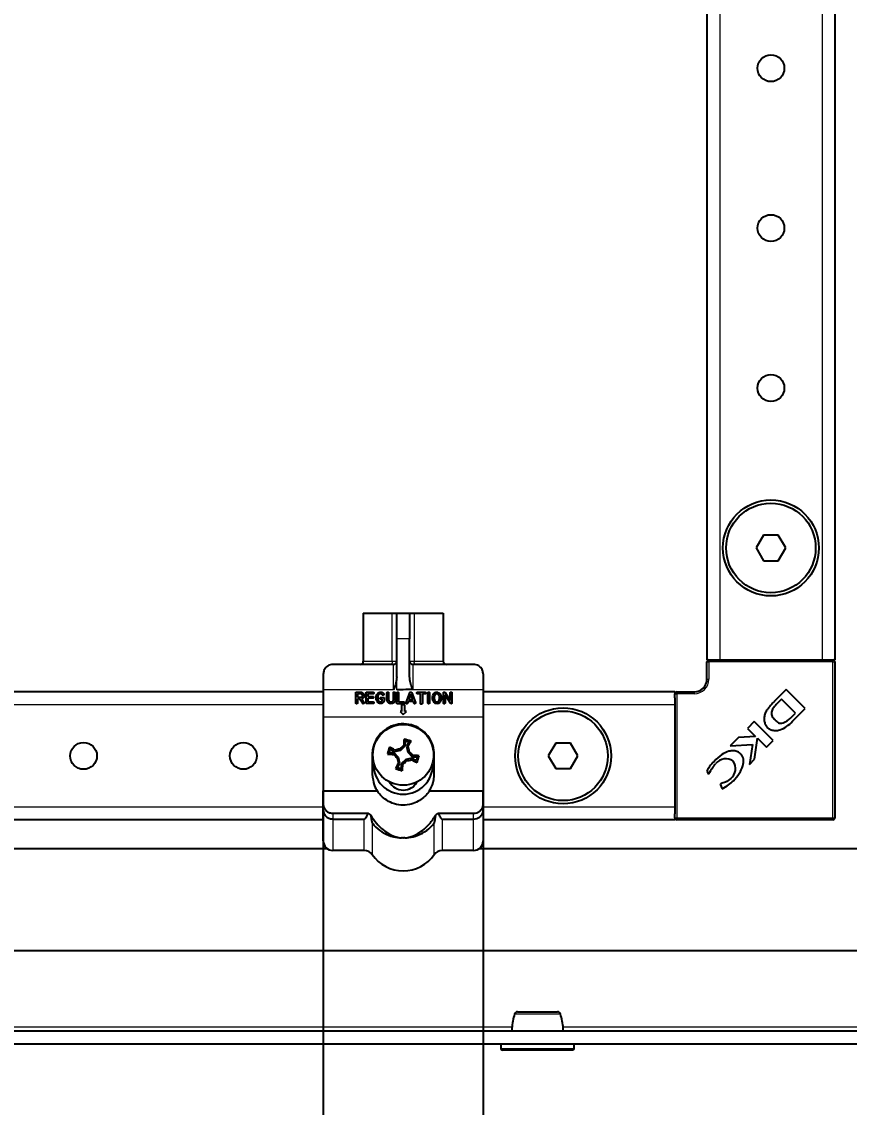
# Model space of a CAD drawing. Header units: millimetres. Extents: x -1564 to 3390, y -1920 to 1219.
# Drawn here: x -607.1 to -477.7, y -1108.7 to -939 of the extents above; entities that cross this region are included whole.
import ezdxf

# ---------------------------------------------------------------- set-up
doc = ezdxf.new("R2010")
doc.units = ezdxf.units.MM
doc.layers.add('FORMAT', color=7, linetype='Continuous')
doc.styles.add('SLDTEXTSTYLE0', font='TXT', dxfattribs={"width": 0.75})
doc.dimstyles.new('SLDDIMSTYLE0', dxfattribs={"dimtxt": 20, "dimasz": 10, "dimexe": 0, "dimexo": 0.0625, "dimgap": 5, "dimtad": 2, "dimdec": 1, "dimrnd": 1e-09, "dimzin": 12, "dimdsep": 46, "dimtxsty": 'SLDTEXTSTYLE0', "dimsah": 1, "dimcen": 0.09, "dimadec": 0, "dimazin": 3, "dimtfac": 1, "dimtofl": 0, "dimtmove": 0, "dimatfit": 3, "dimfxl": 0, "dimfrac": 2, "dimtolj": 1, "dimtzin": 12, "dimarcsym": 0})

# ---------------------------------------------------------------- blocks, each defined once
blk = doc.blocks.new('_D_6')
at = {"layer": 'FORMAT'}
for p, q in [((-534.94, -1059.18), (-534.94, -1429.21)), ((-424.44, -1098.73), (-424.44, -1429.21)), ((-424.44, -1428.21), (-534.94, -1428.21))]:
    blk.add_line(p, q, dxfattribs=at)
for points in [[(-534.94, -1428.21), (-524.94, -1429.75), (-524.94, -1426.67)], [(-424.44, -1428.21), (-434.44, -1426.67), (-434.44, -1429.75)]]:
    blk.add_solid(points, dxfattribs=at)
at = {"layer": 'FORMAT', "insert": (-512.94, -1402.43), "char_height": 20, "attachment_point": 1, "style": 'SLDTEXTSTYLE0'}
blk.add_mtext('110,5', dxfattribs=at)
blk = doc.blocks.new('_D_7')
at = {"layer": 'FORMAT'}
for p, q in [((-559.94, -1059.18), (-559.94, -1429.21)), ((-534.94, -1059.18), (-534.94, -1429.21)), ((-559.94, -1428.21), (-602.84, -1428.21)), ((-559.94, -1428.21), (-534.94, -1428.21))]:
    blk.add_line(p, q, dxfattribs=at)
for points in [[(-559.94, -1428.21), (-549.94, -1429.75), (-549.94, -1426.67)], [(-534.94, -1428.21), (-544.94, -1426.67), (-544.94, -1429.75)]]:
    blk.add_solid(points, dxfattribs=at)
at = {"layer": 'FORMAT', "insert": (-602.84, -1402.43), "char_height": 20, "attachment_point": 1, "style": 'SLDTEXTSTYLE0'}
blk.add_mtext('25', dxfattribs=at)

msp = doc.modelspace()

# ---------------------------------------------------------------- linework, layer by layer
at = {"color": 7, "linetype": 'Continuous', "lineweight": 25}
for p, q in [((-499.94, 596.28), (-499.94, -1038.72)), ((-479.94, 596.28), (-479.94, -1038.72)), ((-491.09, -1019.22), (-492.25, -1021.22)), ((-488.78, -1019.22), (-491.09, -1019.22)), ((-487.63, -1021.22), (-488.78, -1019.22)), ((-492.25, -1021.22), (-491.09, -1023.22)), ((-488.78, -1023.22), (-487.63, -1021.22)), ((-491.09, -1023.22), (-488.78, -1023.22)), ((-553.69, -1031.42), (-553.69, -1038.92)), ((-553.69, -1031.42), (-549.17, -1031.42)), ((-549.17, -1031.42), (-548.44, -1031.42)), ((-548.44, -1031.42), (-546.44, -1031.42)), ((-548.44, -1035.42), (-548.44, -1031.42)), ((-546.44, -1031.42), (-546.44, -1035.42)), ((-546.44, -1031.42), (-545.72, -1031.42)), ((-545.72, -1031.42), (-541.19, -1031.42)), ((-541.19, -1031.42), (-541.19, -1038.92)), ((-548.44, -1041.36), (-548.44, -1035.42)), ((-546.44, -1041.35), (-546.44, -1035.42)), ((-548.94, -1039.42), (-558.44, -1039.42)), ((-536.44, -1039.42), (-545.94, -1039.42)), ((-499.94, -1038.72), (-499.64, -1038.72)), ((-499.94, -1041.72), (-499.94, -1039.02)), ((-499.64, -1038.72), (-498.99, -1038.72)), ((-498.99, -1038.72), (-497.94, -1038.72)), ((-497.94, -1038.72), (-481.94, -1038.72)), ((-481.94, -1038.72), (-480.89, -1038.72)), ((-480.89, -1038.72), (-480.24, -1038.72)), ((-480.24, -1038.72), (-479.94, -1038.72)), ((-479.94, -1039.02), (-479.94, -1063.42)), ((-559.94, -1040.92), (-559.94, -1043.42)), ((-534.94, -1040.92), (-534.94, -1043.42)), ((-559.94, -1043.42), (-559.94, -1047.67)), ((-534.94, -1043.42), (-534.94, -1047.67)), ((-487.55, -1043.36), (-489.44, -1045.25)), ((-484.59, -1046.32), (-487.55, -1043.36)), ((-559.94, -1043.72), (-1139.94, -1043.72)), ((-554.85, -1045.43), (-554.85, -1043.77)), ((-554.85, -1043.77), (-554.09, -1043.77)), ((-554.09, -1044.03), (-554.59, -1044.03)), ((-554.59, -1044.03), (-554.59, -1044.54)), ((-554.59, -1044.54), (-554, -1044.54)), ((-554.3, -1044.8), (-554.59, -1044.8)), ((-554.59, -1044.8), (-554.59, -1045.43)), ((-553.8, -1045.51), (-554.3, -1044.8)), ((-553.99, -1044.8), (-553.59, -1045.37)), ((-553.24, -1045.54), (-553.24, -1043.77)), ((-553.24, -1043.77), (-552.18, -1043.77)), ((-552.18, -1044.03), (-552.98, -1044.03)), ((-552.98, -1044.03), (-552.98, -1044.44)), ((-552.98, -1044.44), (-552.23, -1044.44)), ((-552.23, -1044.7), (-552.98, -1044.7)), ((-552.98, -1044.7), (-552.98, -1045.28)), ((-552.98, -1045.28), (-552.18, -1045.28)), ((-550.91, -1044.61), (-550.41, -1044.61)), ((-550.71, -1044.87), (-550.91, -1044.87)), ((-550.41, -1044.61), (-550.41, -1044.91)), ((-549.98, -1044.96), (-549.98, -1043.88)), ((-549.72, -1043.88), (-549.72, -1044.96)), ((-548.98, -1044.94), (-548.98, -1043.88)), ((-548.71, -1043.88), (-548.71, -1044.94)), ((-548.42, -1045.57), (-548.42, -1043.9)), ((-548.16, -1043.9), (-548.16, -1045.3)), ((-548.16, -1045.3), (-547.36, -1045.3)), ((-547, -1045.39), (-546.43, -1043.86)), ((-546.66, -1045.23), (-546.76, -1045.48)), ((-545.85, -1045.23), (-546.66, -1045.23)), ((-546.27, -1044.1), (-546.57, -1044.97)), ((-546.57, -1044.97), (-545.94, -1044.97)), ((-545.94, -1044.97), (-546.27, -1044.1)), ((-546.11, -1043.88), (-545.51, -1045.39)), ((-545.76, -1045.47), (-545.85, -1045.23)), ((-545.17, -1043.77), (-544.05, -1043.77)), ((-544.76, -1044.03), (-545.17, -1044.03)), ((-544.76, -1045.5), (-544.76, -1044.03)), ((-544.05, -1044.03), (-544.45, -1044.03)), ((-544.45, -1044.03), (-544.45, -1045.5)), ((-543.58, -1045.43), (-543.58, -1043.9)), ((-543.32, -1043.9), (-543.32, -1045.43)), ((-541.16, -1045.43), (-541.16, -1043.87)), ((-540.06, -1045.46), (-540.9, -1044.19)), ((-540.9, -1044.19), (-540.9, -1045.43)), ((-540.89, -1043.83), (-540.08, -1045.06)), ((-540.08, -1045.06), (-540.08, -1043.88)), ((-539.82, -1043.88), (-539.82, -1045.43)), ((-504.94, -1043.72), (-534.94, -1043.72)), ((-504.94, -1043.72), (-504.94, -1044.02)), ((-504.94, -1044.66), (-504.94, -1044.02)), ((-504.94, -1044.66), (-504.94, -1045.72)), ((-504.64, -1043.72), (-501.94, -1043.72)), ((-489.44, -1045.25), (-489.45, -1045.27)), ((-488.29, -1044.84), (-488.95, -1045.52)), ((-486.11, -1047.03), (-488.29, -1044.84)), ((-552.18, -1045.54), (-553.24, -1045.54)), ((-547.36, -1045.57), (-548.42, -1045.57)), ((-547.94, -1046.77), (-547.44, -1047.27)), ((-547.69, -1046.77), (-547.94, -1046.77)), ((-547.19, -1045.77), (-547.69, -1045.77)), ((-547.69, -1045.77), (-547.69, -1046.77)), ((-547.44, -1047.27), (-546.94, -1046.77)), ((-547.19, -1046.77), (-547.19, -1045.77)), ((-546.94, -1046.77), (-547.19, -1046.77)), ((-504.94, -1045.72), (-504.94, -1061.72)), ((-486.83, -1047.77), (-486.11, -1047.03)), ((-486.58, -1048.31), (-484.59, -1046.32)), ((-559.94, -1047.67), (-559.94, -1059.17)), ((-534.94, -1047.67), (-534.94, -1059.17)), ((-492.55, -1048.37), (-493.61, -1049.43)), ((-489.59, -1051.33), (-492.55, -1048.37)), ((-493.61, -1049.43), (-492.36, -1050.67)), ((-547.84, -1052.83), (-547.14, -1052.16)), ((-547.14, -1052.16), (-547.37, -1052.06)), ((-547.11, -1051.36), (-547.3, -1051.1)), ((-547.14, -1052.16), (-547.11, -1051.36)), ((-547.11, -1051.36), (-546.53, -1051.53)), ((-546.53, -1051.53), (-546.93, -1052.22)), ((-546.53, -1051.53), (-546.23, -1051.41)), ((-523.59, -1051.72), (-524.75, -1053.72)), ((-521.28, -1051.72), (-523.59, -1051.72)), ((-520.13, -1053.72), (-521.28, -1051.72)), ((-495.02, -1050.84), (-496.31, -1052.13)), ((-496.31, -1052.13), (-492.84, -1051.95)), ((-492.36, -1050.67), (-495.02, -1050.84)), ((-492.84, -1051.95), (-493.31, -1055.05)), ((-492.51, -1054.25), (-492.03, -1050.98)), ((-492.03, -1050.98), (-490.64, -1052.37)), ((-490.64, -1052.37), (-489.59, -1051.33)), ((-552.29, -1053.57), (-552.29, -1056.57)), ((-549.64, -1053.24), (-549.91, -1053.43)), ((-549.64, -1053.24), (-549.47, -1052.66)), ((-548.85, -1053.27), (-549.64, -1053.24)), ((-549.47, -1052.66), (-549.59, -1052.36)), ((-549.47, -1052.66), (-548.79, -1053.06)), ((-548.85, -1053.27), (-548.95, -1053.49)), ((-548.18, -1053.97), (-548.85, -1053.27)), ((-548.79, -1053.06), (-548.75, -1052.82)), ((-548.79, -1053.06), (-547.84, -1052.83)), ((-547.84, -1052.83), (-547.96, -1052.62)), ((-546.93, -1052.22), (-546.7, -1053.16)), ((-546.93, -1052.22), (-546.69, -1052.26)), ((-546.7, -1053.16), (-546.49, -1053.05)), ((-546.7, -1053.16), (-546.03, -1053.86)), ((-546.03, -1053.86), (-545.93, -1053.64)), ((-546.03, -1053.86), (-545.23, -1053.9)), ((-545.23, -1053.9), (-544.97, -1053.7)), ((-542.59, -1056.57), (-542.59, -1053.57)), ((-524.75, -1053.72), (-523.59, -1055.72)), ((-521.28, -1055.72), (-520.13, -1053.72)), ((-552.09, -1055.07), (-552.29, -1055.07)), ((-548.18, -1053.97), (-548.39, -1054.09)), ((-548.35, -1055.6), (-547.95, -1054.91)), ((-547.95, -1054.91), (-548.19, -1054.88)), ((-547.95, -1054.91), (-548.18, -1053.97)), ((-547.74, -1054.97), (-547.77, -1055.77)), ((-547.04, -1054.3), (-547.74, -1054.97)), ((-547.74, -1054.97), (-547.51, -1055.07)), ((-546.09, -1054.07), (-547.04, -1054.3)), ((-547.04, -1054.3), (-546.92, -1054.52)), ((-546.09, -1054.07), (-546.13, -1054.32)), ((-545.4, -1054.48), (-546.09, -1054.07)), ((-545.23, -1053.9), (-545.4, -1054.48)), ((-545.4, -1054.48), (-545.28, -1054.78)), ((-542.59, -1055.07), (-542.79, -1055.07)), ((-493.31, -1055.05), (-492.51, -1054.25)), ((-548.35, -1055.6), (-548.65, -1055.72)), ((-547.77, -1055.77), (-548.35, -1055.6)), ((-547.77, -1055.77), (-547.58, -1056.04)), ((-523.59, -1055.72), (-521.28, -1055.72)), ((-499.94, -1056.09), (-499.69, -1056.6)), ((-499.69, -1056.6), (-499.58, -1056.49)), ((-497.74, -1058.04), (-497.88, -1058.17)), ((-497.88, -1058.17), (-497.54, -1058.86)), ((-559.94, -1061.31), (-559.94, -1059.17)), ((-559.94, -1059.17), (-551.53, -1059.17)), ((-543.35, -1059.17), (-534.94, -1059.17)), ((-534.94, -1061.31), (-534.94, -1059.17)), ((-559.94, -1062.22), (-559.94, -1061.31)), ((-559.94, -1067.02), (-559.94, -1062.22)), ((-534.94, -1061.31), (-534.94, -1062.22)), ((-534.94, -1062.22), (-534.94, -1067.02)), ((-504.94, -1061.72), (-504.94, -1062.77)), ((-559.94, -1063.72), (-1139.94, -1063.72)), ((-558.44, -1062.7), (-552.92, -1062.7)), ((-558.44, -1063.6), (-553.53, -1063.6)), ((-541.96, -1062.7), (-536.44, -1062.7)), ((-541.35, -1063.6), (-536.44, -1063.6)), ((-504.94, -1063.72), (-534.94, -1063.72)), ((-504.94, -1063.42), (-504.94, -1062.77)), ((-504.94, -1063.42), (-504.94, -1063.72)), ((-480.24, -1063.72), (-504.64, -1063.72)), ((-1165.44, -1068.22), (-559.34, -1068.22)), ((-553.53, -1068.52), (-558.44, -1068.52)), ((-536.44, -1068.52), (-541.35, -1068.52)), ((-535.54, -1068.22), (-440.56, -1068.22)), ((-432.44, -1084.22), (-1165.44, -1084.22)), ((-1217.14, -1096.72), (-426.74, -1096.72)), ((-1217.14, -1098.72), (-426.74, -1098.72)), ((-532.19, -1098.72), (-532.19, -1099.47)), ((-520.69, -1099.47), (-520.69, -1098.72)), ((-520.94, -1099.72), (-531.94, -1099.72))]:
    msp.add_line(p, q, dxfattribs=at)
at = {"color": 8, "linetype": 'Continuous', "lineweight": 18}
for p, q in [((-497.94, 596.28), (-497.94, -1038.72)), ((-481.94, 596.28), (-481.94, -1038.72)), ((-549.17, -1038.92), (-549.17, -1031.42)), ((-545.72, -1031.42), (-545.72, -1038.92)), ((-546.44, -1035.42), (-548.44, -1035.42)), ((-553.69, -1038.92), (-549.17, -1038.92)), ((-549.17, -1038.92), (-548.44, -1038.92)), ((-548.94, -1043.42), (-548.94, -1039.42)), ((-546.44, -1038.92), (-545.72, -1038.92)), ((-545.94, -1039.42), (-545.94, -1043.35)), ((-545.72, -1038.92), (-541.19, -1038.92)), ((-499.94, -1039.02), (-499.64, -1039.02)), ((-499.64, -1039.02), (-499.64, -1038.72)), ((-499.64, -1039.02), (-499.64, -1041.72)), ((-480.24, -1039.02), (-499.64, -1039.02)), ((-480.24, -1039.02), (-480.24, -1038.72)), ((-480.24, -1063.42), (-480.24, -1039.02)), ((-480.24, -1039.02), (-479.94, -1039.02)), ((-548.44, -1043.42), (-548.44, -1041.36)), ((-499.94, -1041.72), (-499.64, -1041.72)), ((-548.94, -1043.42), (-559.94, -1043.42)), ((-534.94, -1043.42), (-548.44, -1043.42)), ((-504.94, -1044.02), (-504.64, -1044.02)), ((-504.64, -1044.02), (-504.64, -1043.72)), ((-501.94, -1044.02), (-504.64, -1044.02)), ((-504.64, -1044.02), (-504.64, -1063.42)), ((-501.94, -1043.72), (-501.94, -1044.02)), ((-559.94, -1045.72), (-1139.94, -1045.72)), ((-504.94, -1045.72), (-534.94, -1045.72)), ((-534.94, -1047.67), (-559.94, -1047.67)), ((-559.94, -1061.72), (-1139.94, -1061.72)), ((-504.94, -1061.72), (-534.94, -1061.72)), ((-558.44, -1062.7), (-558.44, -1063.6)), ((-558.44, -1063.6), (-558.44, -1068.52)), ((-553.53, -1068.52), (-553.53, -1063.6)), ((-541.35, -1063.6), (-541.35, -1068.52)), ((-536.44, -1063.6), (-536.44, -1062.7)), ((-536.44, -1068.52), (-536.44, -1063.6)), ((-504.94, -1063.42), (-504.64, -1063.42)), ((-504.64, -1063.42), (-480.24, -1063.42)), ((-504.64, -1063.72), (-504.64, -1063.42)), ((-480.24, -1063.42), (-480.24, -1063.72)), ((-480.24, -1063.42), (-479.94, -1063.42)), ((-552.3, -1064.2), (-552.3, -1069.17)), ((-542.59, -1069.17), (-542.59, -1064.2)), ((-530.41, -1096.12), (-1113.47, -1096.12)), ((-427.04, -1096.12), (-522.47, -1096.12)), ((-532.19, -1099.47), (-520.69, -1099.47))]:
    msp.add_line(p, q, dxfattribs=at)
at = {"color": 8, "linetype": 'Continuous', "lineweight": 18, "flags": 128}
for points in [[(-549.17, -1038.92), (-549.17, -1039.01), (-549.18, -1039.11), (-549.19, -1039.2), (-549.21, -1039.27), (-549.23, -1039.33), (-549.25, -1039.38), (-549.28, -1039.41), (-549.3, -1039.42)], [(-545.58, -1039.42), (-545.61, -1039.41), (-545.63, -1039.38), (-545.66, -1039.33), (-545.68, -1039.27), (-545.69, -1039.2), (-545.71, -1039.11), (-545.71, -1039.01), (-545.72, -1038.92)]]:
    msp.add_lwpolyline(points, dxfattribs=at)
at = {"color": 7, "linetype": 'Continuous', "lineweight": 25}
for centre, radius in [((-489.94, -946.22), 2.1), ((-489.94, -971.22), 2.1), ((-489.94, -996.22), 2.1), ((-489.94, -1021.22), 7.5), ((-489.94, -1021.22), 7), ((-522.44, -1053.72), 7.5), ((-522.44, -1053.72), 7), ((-547.44, -1053.57), 4.75), ((-597.44, -1053.72), 2.1), ((-572.44, -1053.72), 2.1)]:
    msp.add_circle(centre, radius, dxfattribs=at)
for centre, radius, start, end in [((-554.19, -1038.92), 0.5, 270, 0), ((-548.94, -1038.92), 0.5, 270, 0), ((-545.94, -1038.92), 0.5, 180, 270), ((-540.69, -1038.92), 0.5, 180, 270), ((-499.64, -1039.02), 0.3, 90, 180), ((-480.24, -1039.02), 0.3, 0, 90), ((-501.94, -1041.72), 2, 270, 0), ((-504.64, -1044.02), 0.3, 90, 180), ((-490.24, -1045.11), 4.87, 290.3445, 318.7777), ((-491.01, -1043.3), 6.12, 306.9888, 313.0744), ((-495.89, -1107.44), 75.61, 132.9111, 133.5289), ((-478.44, -1056.13), 69.05, 175.8232, 176.6231), ((-567.73, -1123.13), 74.88, 73.3093, 74.166), ((-606.99, -1018.63), 69.05, 330.8523, 331.6521), ((-477.87, -1073.86), 74.88, 163.3093, 164.166), ((-544.88, -984.57), 69.05, 265.8232, 266.6231), ((-582.38, -1113.12), 69.05, 60.8523, 61.6521), ((-493.57, -1002.01), 75.61, 222.9111, 223.5289), ((-529.74, -1126), 75.61, 103.9464, 104.5642), ((-619.87, -1071.27), 75.61, 13.9464, 14.5642), ((-601.31, -1105.12), 75.61, 42.9111, 43.5289), ((-550, -1122.57), 69.05, 85.8232, 86.6231), ((-617.01, -1033.27), 74.88, 343.3093, 344.166), ((-547.44, -1055.07), 4.65, 180, 0), ((-487.89, -1088.51), 69.05, 150.8523, 151.6521), ((-475.01, -1035.86), 75.61, 193.9464, 194.5642), ((-616.44, -1051.01), 69.05, 355.8232, 356.6231), ((-598.99, -999.7), 75.61, 312.9111, 313.5289), ((-565.14, -981.14), 75.61, 283.9464, 284.5642), ((-512.5, -994.01), 69.05, 240.8523, 241.6521), ((-497.01, -1056.12), 1.94, 53.3097, 142.3464), ((-497.45, -1055.72), 1.97, 308.454, 35.887), ((-527.15, -984), 74.88, 253.3093, 254.166), ((-547.44, -1056.57), 2.5, 209.1291, 330.7764), ((-504.64, -1063.42), 0.3, 180, 270), ((-480.24, -1063.42), 0.3, 270, 0), ((-558.44, -1067.02), 1.5, 180, 270), ((-536.44, -1067.02), 1.5, 270, 0), ((-553.53, -1070.02), 1.5, 34.5604, 90), ((-541.35, -1070.02), 1.5, 90, 145.4396), ((-547.44, -1065.82), 5.89, 214.5604, 325.4396), ((-529.55, -1094.22), 0.5, 89.9982, 165.4001), ((-523.33, -1094.22), 0.5, 15.316, 90.0228), ((-531.94, -1099.47), 0.25, 180, 270), ((-520.94, -1099.47), 0.25, 270, 0)]:
    msp.add_arc(centre, radius, start, end, dxfattribs=at)
at = {"color": 8, "linetype": 'Continuous', "lineweight": 18}
msp.add_arc((-501.94, -1041.72), 2.3, 270, 0, dxfattribs=at)
at = {"color": 7, "linetype": 'Continuous', "lineweight": 25}
msp.add_ellipse((14880.74, -1043.42), major_axis=(15429.18, 0), ratio=0.000259, start_param=3.123591, end_param=3.141593, dxfattribs=at)
for points, knots in [([(-558.44, -1039.42), (-558.44, -1039.42), (-558.51, -1039.42), (-558.86, -1039.44), (-559.39, -1039.68), (-559.86, -1040.26), (-559.92, -1040.73), (-559.94, -1040.92)], [0, 0, 0, 0, 0.003231, 0.101221, 0.514725, 0.80586, 1, 1, 1, 1]), ([(-534.94, -1040.92), (-534.97, -1040.73), (-535.02, -1040.26), (-535.49, -1039.68), (-536.02, -1039.44), (-536.37, -1039.42), (-536.44, -1039.42), (-536.44, -1039.42)], [0, 0, 0, 0, 0.19414, 0.485275, 0.898779, 0.996769, 1, 1, 1, 1]), ([(-548.44, -1041.36), (-548.48, -1041.69), (-548.56, -1042.4), (-548.82, -1043.06), (-548.94, -1043.41), (-548.94, -1043.42)], [0, 0, 0, 0, 0.475461, 0.994056, 1, 1, 1, 1]), ([(-545.94, -1043.35), (-545.94, -1043.35), (-545.95, -1043.34), (-545.95, -1043.34), (-545.97, -1043.32), (-546, -1043.24), (-546.12, -1042.91), (-546.34, -1042.28), (-546.41, -1041.68), (-546.44, -1041.35)], [0, 0, 0, 0, 0.00167, 0.003889, 0.009531, 0.034361, 0.132751, 0.526214, 1, 1, 1, 1]), ([(-554.09, -1043.77), (-554.02, -1043.78), (-553.88, -1043.79), (-553.77, -1043.87), (-553.72, -1043.91)], [0, 0, 0, 0, 0.559747, 1, 1, 1, 1]), ([(-553.9, -1044.1), (-553.93, -1044.08), (-553.99, -1044.04), (-554.06, -1044.03), (-554.09, -1044.03)], [0, 0, 0, 0, 0.559136, 1, 1, 1, 1]), ([(-554, -1044.54), (-553.97, -1044.53), (-553.94, -1044.53), (-553.91, -1044.5), (-553.89, -1044.49)], [0, 0, 0, 0, 0.558174, 1, 1, 1, 1]), ([(-553.75, -1044.71), (-553.79, -1044.74), (-553.87, -1044.78), (-553.95, -1044.8), (-553.99, -1044.8)], [0, 0, 0, 0, 0.56031, 1, 1, 1, 1]), ([(-553.82, -1044.29), (-553.82, -1044.25), (-553.83, -1044.18), (-553.88, -1044.12), (-553.9, -1044.1)], [0, 0, 0, 0, 0.559692, 1, 1, 1, 1]), ([(-553.89, -1044.49), (-553.88, -1044.48), (-553.85, -1044.45), (-553.82, -1044.38), (-553.82, -1044.33), (-553.82, -1044.29)], [0, 0, 0, 0, 0.279917, 0.56006, 1, 1, 1, 1]), ([(-553.55, -1044.29), (-553.56, -1044.39), (-553.58, -1044.55), (-553.7, -1044.66), (-553.75, -1044.71)], [0, 0, 0, 0, 0.559457, 1, 1, 1, 1]), ([(-553.72, -1043.91), (-553.67, -1043.97), (-553.57, -1044.08), (-553.56, -1044.23), (-553.55, -1044.29)], [0, 0, 0, 0, 0.558947, 1, 1, 1, 1]), ([(-553.59, -1045.37), (-553.58, -1045.38), (-553.56, -1045.4), (-553.56, -1045.43), (-553.55, -1045.44)], [0, 0, 0, 0, 0.561079, 1, 1, 1, 1]), ([(-552.23, -1044.44), (-552.21, -1044.44), (-552.17, -1044.44), (-552.11, -1044.47), (-552.08, -1044.52), (-552.08, -1044.56), (-552.08, -1044.57)], [0, 0, 0, 0, 0.280945, 0.559897, 0.779525, 1, 1, 1, 1]), ([(-552.08, -1044.57), (-552.08, -1044.59), (-552.08, -1044.64), (-552.14, -1044.7), (-552.2, -1044.7), (-552.23, -1044.7)], [0, 0, 0, 0, 0.281099, 0.559768, 1, 1, 1, 1]), ([(-552.18, -1043.77), (-552.16, -1043.77), (-552.12, -1043.77), (-552.06, -1043.8), (-552.03, -1043.85), (-552.03, -1043.88), (-552.03, -1043.9)], [0, 0, 0, 0, 0.280872, 0.559701, 0.779382, 1, 1, 1, 1]), ([(-552.03, -1043.9), (-552.03, -1043.92), (-552.03, -1043.97), (-552.09, -1044.03), (-552.15, -1044.03), (-552.18, -1044.03)], [0, 0, 0, 0, 0.281053, 0.559663, 1, 1, 1, 1]), ([(-552.18, -1045.28), (-552.16, -1045.28), (-552.12, -1045.28), (-552.06, -1045.31), (-552.03, -1045.36), (-552.03, -1045.39), (-552.03, -1045.41)], [0, 0, 0, 0, 0.280912, 0.559714, 0.779499, 1, 1, 1, 1]), ([(-551.68, -1044.67), (-551.68, -1044.53), (-551.67, -1044.29), (-551.54, -1044.09), (-551.49, -1044)], [0, 0, 0, 0, 0.56034, 1, 1, 1, 1]), ([(-551.49, -1045.28), (-551.56, -1045.17), (-551.67, -1044.98), (-551.68, -1044.77), (-551.68, -1044.67)], [0, 0, 0, 0, 0.559347, 1, 1, 1, 1]), ([(-551.49, -1044), (-551.41, -1043.92), (-551.28, -1043.77), (-551.08, -1043.75), (-551, -1043.75)], [0, 0, 0, 0, 0.5592171, 1, 1, 1, 1]), ([(-550.97, -1045.57), (-551.03, -1045.56), (-551.14, -1045.55), (-551.34, -1045.46), (-551.43, -1045.35), (-551.49, -1045.28)], [0, 0, 0, 0, 0.280314, 0.560507, 1, 1, 1, 1]), ([(-551.01, -1044.01), (-551.04, -1044.01), (-551.11, -1044.02), (-551.24, -1044.09), (-551.4, -1044.3), (-551.41, -1044.52), (-551.42, -1044.67)], [0, 0, 0, 0, 0.1253317, 0.2506948, 0.5007376, 1, 1, 1, 1]), ([(-551.42, -1044.67), (-551.42, -1044.76), (-551.41, -1044.91), (-551.33, -1045.04), (-551.3, -1045.1)], [0, 0, 0, 0, 0.55998, 1, 1, 1, 1]), ([(-551.3, -1045.1), (-551.25, -1045.16), (-551.17, -1045.27), (-551.04, -1045.29), (-550.98, -1045.3)], [0, 0, 0, 0, 0.5608576, 1, 1, 1, 1]), ([(-551.04, -1044.74), (-551.04, -1044.72), (-551.03, -1044.68), (-551, -1044.63), (-550.95, -1044.61), (-550.92, -1044.61), (-550.91, -1044.61)], [0, 0, 0, 0, 0.2806366, 0.5588901, 0.7791438, 1, 1, 1, 1]), ([(-550.91, -1044.87), (-550.93, -1044.87), (-550.97, -1044.87), (-551.02, -1044.83), (-551.04, -1044.79), (-551.04, -1044.76), (-551.04, -1044.74)], [0, 0, 0, 0, 0.280664, 0.558735, 0.779002, 1, 1, 1, 1]), ([(-550.82, -1044.06), (-550.85, -1044.04), (-550.91, -1044.01), (-550.98, -1044.01), (-551.01, -1044.01)], [0, 0, 0, 0, 0.558634, 1, 1, 1, 1]), ([(-551, -1043.75), (-550.93, -1043.75), (-550.8, -1043.75), (-550.7, -1043.81), (-550.65, -1043.84)], [0, 0, 0, 0, 0.5605138, 1, 1, 1, 1]), ([(-550.98, -1045.3), (-550.95, -1045.3), (-550.89, -1045.3), (-550.79, -1045.25), (-550.76, -1045.18), (-550.74, -1045.14)], [0, 0, 0, 0, 0.281265, 0.561609, 1, 1, 1, 1]), ([(-550.71, -1044.17), (-550.73, -1044.15), (-550.76, -1044.1), (-550.8, -1044.07), (-550.82, -1044.06)], [0, 0, 0, 0, 0.560467, 1, 1, 1, 1]), ([(-550.74, -1045.14), (-550.73, -1045.09), (-550.71, -1045), (-550.71, -1044.91), (-550.71, -1044.87)], [0, 0, 0, 0, 0.559597, 1, 1, 1, 1]), ([(-550.6, -1044.23), (-550.63, -1044.23), (-550.67, -1044.22), (-550.7, -1044.19), (-550.71, -1044.17)], [0, 0, 0, 0, 0.558039, 1, 1, 1, 1]), ([(-550.65, -1043.84), (-550.61, -1043.87), (-550.55, -1043.92), (-550.5, -1043.99), (-550.48, -1044.02)], [0, 0, 0, 0, 0.559542, 1, 1, 1, 1]), ([(-550.41, -1044.91), (-550.42, -1045.02), (-550.43, -1045.22), (-550.56, -1045.37), (-550.62, -1045.44)], [0, 0, 0, 0, 0.560493, 1, 1, 1, 1]), ([(-550.45, -1044.11), (-550.45, -1044.13), (-550.46, -1044.17), (-550.51, -1044.21), (-550.55, -1044.23), (-550.59, -1044.23), (-550.6, -1044.23)], [0, 0, 0, 0, 0.277709, 0.558209, 0.77892, 1, 1, 1, 1]), ([(-550.48, -1044.02), (-550.47, -1044.04), (-550.45, -1044.06), (-550.45, -1044.09), (-550.45, -1044.11)], [0, 0, 0, 0, 0.560691, 1, 1, 1, 1]), ([(-549.98, -1043.88), (-549.98, -1043.86), (-549.98, -1043.82), (-549.95, -1043.77), (-549.91, -1043.75), (-549.88, -1043.75), (-549.86, -1043.75)], [0, 0, 0, 0, 0.280849, 0.55949, 0.779158, 1, 1, 1, 1]), ([(-549.77, -1045.43), (-549.84, -1045.36), (-549.96, -1045.22), (-549.98, -1045.04), (-549.98, -1044.96)], [0, 0, 0, 0, 0.558332, 1, 1, 1, 1]), ([(-549.86, -1043.75), (-549.84, -1043.75), (-549.8, -1043.75), (-549.75, -1043.78), (-549.72, -1043.83), (-549.72, -1043.86), (-549.72, -1043.88)], [0, 0, 0, 0, 0.28091, 0.559174, 0.779166, 1, 1, 1, 1]), ([(-549.72, -1044.96), (-549.71, -1045.02), (-549.71, -1045.12), (-549.63, -1045.19), (-549.6, -1045.23)], [0, 0, 0, 0, 0.560313, 1, 1, 1, 1]), ([(-549.6, -1045.23), (-549.56, -1045.25), (-549.48, -1045.3), (-549.39, -1045.3), (-549.35, -1045.3)], [0, 0, 0, 0, 0.559441, 1, 1, 1, 1]), ([(-549.35, -1045.3), (-549.29, -1045.3), (-549.18, -1045.29), (-549.05, -1045.2), (-548.98, -1045.07), (-548.98, -1044.98), (-548.98, -1044.94)], [0, 0, 0, 0, 0.280935, 0.559487, 0.779245, 1, 1, 1, 1]), ([(-548.71, -1044.94), (-548.72, -1045.04), (-548.73, -1045.22), (-548.89, -1045.44), (-549.11, -1045.54), (-549.25, -1045.56), (-549.32, -1045.57)], [0, 0, 0, 0, 0.280416, 0.558636, 0.778958, 1, 1, 1, 1]), ([(-548.98, -1043.88), (-548.98, -1043.86), (-548.97, -1043.82), (-548.95, -1043.77), (-548.9, -1043.75), (-548.87, -1043.75), (-548.85, -1043.75)], [0, 0, 0, 0, 0.2809, 0.559498, 0.779148, 1, 1, 1, 1]), ([(-548.85, -1043.75), (-548.83, -1043.75), (-548.79, -1043.75), (-548.74, -1043.78), (-548.71, -1043.83), (-548.71, -1043.86), (-548.71, -1043.88)], [0, 0, 0, 0, 0.2808885, 0.5590229, 0.7791551, 1, 1, 1, 1]), ([(-548.42, -1043.9), (-548.42, -1043.88), (-548.42, -1043.85), (-548.39, -1043.8), (-548.35, -1043.77), (-548.32, -1043.77), (-548.3, -1043.77)], [0, 0, 0, 0, 0.280912, 0.559405, 0.779108, 1, 1, 1, 1]), ([(-548.3, -1043.77), (-548.28, -1043.77), (-548.24, -1043.77), (-548.19, -1043.8), (-548.16, -1043.85), (-548.16, -1043.89), (-548.16, -1043.9)], [0, 0, 0, 0, 0.280813, 0.559099, 0.77917, 1, 1, 1, 1]), ([(-547.36, -1045.3), (-547.34, -1045.3), (-547.3, -1045.31), (-547.24, -1045.33), (-547.21, -1045.38), (-547.21, -1045.42), (-547.21, -1045.43)], [0, 0, 0, 0, 0.280855, 0.559718, 0.779518, 1, 1, 1, 1]), ([(-547.01, -1045.44), (-547.01, -1045.43), (-547.01, -1045.42), (-547, -1045.4), (-547, -1045.39)], [0, 0, 0, 0, 0.5595043, 1, 1, 1, 1]), ([(-546.43, -1043.86), (-546.42, -1043.84), (-546.41, -1043.8), (-546.36, -1043.75), (-546.31, -1043.75), (-546.28, -1043.75)], [0, 0, 0, 0, 0.281465, 0.561772, 1, 1, 1, 1]), ([(-546.28, -1043.75), (-546.26, -1043.75), (-546.21, -1043.75), (-546.14, -1043.79), (-546.12, -1043.84), (-546.11, -1043.88)], [0, 0, 0, 0, 0.281226, 0.561522, 1, 1, 1, 1]), ([(-545.51, -1045.39), (-545.51, -1045.4), (-545.5, -1045.42), (-545.5, -1045.44), (-545.5, -1045.44)], [0, 0, 0, 0, 0.560081, 1, 1, 1, 1]), ([(-545.31, -1043.9), (-545.31, -1043.88), (-545.3, -1043.84), (-545.27, -1043.79), (-545.22, -1043.77), (-545.19, -1043.77), (-545.17, -1043.77)], [0, 0, 0, 0, 0.280713, 0.558701, 0.779045, 1, 1, 1, 1]), ([(-545.17, -1044.03), (-545.19, -1044.03), (-545.24, -1044.03), (-545.28, -1044), (-545.31, -1043.95), (-545.31, -1043.92), (-545.31, -1043.9)], [0, 0, 0, 0, 0.28076, 0.558821, 0.778915, 1, 1, 1, 1]), ([(-544.05, -1043.77), (-544.03, -1043.77), (-543.99, -1043.77), (-543.93, -1043.8), (-543.9, -1043.85), (-543.9, -1043.88), (-543.89, -1043.9)], [0, 0, 0, 0, 0.280951, 0.559967, 0.779431, 1, 1, 1, 1]), ([(-543.89, -1043.9), (-543.9, -1043.92), (-543.9, -1043.97), (-543.96, -1044.03), (-544.02, -1044.03), (-544.05, -1044.03)], [0, 0, 0, 0, 0.281019, 0.559679, 1, 1, 1, 1]), ([(-543.58, -1043.9), (-543.58, -1043.88), (-543.58, -1043.84), (-543.55, -1043.79), (-543.51, -1043.77), (-543.48, -1043.77), (-543.46, -1043.77)], [0, 0, 0, 0, 0.280828, 0.559417, 0.779393, 1, 1, 1, 1]), ([(-543.46, -1043.77), (-543.44, -1043.77), (-543.4, -1043.77), (-543.35, -1043.8), (-543.32, -1043.85), (-543.32, -1043.88), (-543.32, -1043.9)], [0, 0, 0, 0, 0.2807653, 0.5591779, 0.7791749, 1, 1, 1, 1]), ([(-542.86, -1044.67), (-542.86, -1044.54), (-542.84, -1044.32), (-542.74, -1044.12), (-542.69, -1044.04)], [0, 0, 0, 0, 0.5599138, 1, 1, 1, 1]), ([(-542.68, -1045.28), (-542.74, -1045.18), (-542.85, -1044.98), (-542.86, -1044.76), (-542.86, -1044.67)], [0, 0, 0, 0, 0.559149, 1, 1, 1, 1]), ([(-542.69, -1044.04), (-542.62, -1043.95), (-542.5, -1043.79), (-542.3, -1043.76), (-542.21, -1043.75)], [0, 0, 0, 0, 0.560137, 1, 1, 1, 1]), ([(-542.19, -1045.57), (-542.24, -1045.56), (-542.35, -1045.55), (-542.54, -1045.47), (-542.63, -1045.35), (-542.68, -1045.28)], [0, 0, 0, 0, 0.280367, 0.560574, 1, 1, 1, 1]), ([(-542.5, -1044.21), (-542.54, -1044.29), (-542.59, -1044.44), (-542.6, -1044.6), (-542.6, -1044.67)], [0, 0, 0, 0, 0.559075, 1, 1, 1, 1]), ([(-542.6, -1044.67), (-542.6, -1044.75), (-542.59, -1044.91), (-542.52, -1045.05), (-542.49, -1045.11)], [0, 0, 0, 0, 0.560273, 1, 1, 1, 1]), ([(-542.22, -1044.01), (-542.25, -1044.01), (-542.32, -1044.02), (-542.43, -1044.09), (-542.47, -1044.17), (-542.5, -1044.21)], [0, 0, 0, 0, 0.279832, 0.559843, 1, 1, 1, 1]), ([(-542.49, -1045.11), (-542.45, -1045.17), (-542.37, -1045.27), (-542.24, -1045.29), (-542.19, -1045.3)], [0, 0, 0, 0, 0.560567, 1, 1, 1, 1]), ([(-541.87, -1044.21), (-541.92, -1044.15), (-542.01, -1044.04), (-542.15, -1044.02), (-542.22, -1044.01)], [0, 0, 0, 0, 0.559596, 1, 1, 1, 1]), ([(-542.21, -1043.75), (-542.16, -1043.75), (-542.04, -1043.76), (-541.84, -1043.85), (-541.74, -1043.97), (-541.68, -1044.04)], [0, 0, 0, 0, 0.280496, 0.560765, 1, 1, 1, 1]), ([(-542.19, -1045.3), (-542.15, -1045.3), (-542.08, -1045.29), (-541.95, -1045.23), (-541.9, -1045.15), (-541.86, -1045.11)], [0, 0, 0, 0, 0.280435, 0.560605, 1, 1, 1, 1]), ([(-541.67, -1045.28), (-541.75, -1045.37), (-541.89, -1045.54), (-542.1, -1045.56), (-542.19, -1045.57)], [0, 0, 0, 0, 0.559137, 1, 1, 1, 1]), ([(-541.76, -1044.67), (-541.76, -1044.58), (-541.77, -1044.42), (-541.84, -1044.28), (-541.87, -1044.21)], [0, 0, 0, 0, 0.560046, 1, 1, 1, 1]), ([(-541.86, -1045.11), (-541.83, -1045.03), (-541.77, -1044.89), (-541.76, -1044.73), (-541.76, -1044.67)], [0, 0, 0, 0, 0.559133, 1, 1, 1, 1]), ([(-541.68, -1044.04), (-541.62, -1044.15), (-541.51, -1044.34), (-541.5, -1044.57), (-541.5, -1044.67)], [0, 0, 0, 0, 0.559312, 1, 1, 1, 1]), ([(-541.5, -1044.67), (-541.5, -1044.79), (-541.52, -1045.01), (-541.63, -1045.2), (-541.67, -1045.28)], [0, 0, 0, 0, 0.559865, 1, 1, 1, 1]), ([(-541.16, -1043.87), (-541.16, -1043.85), (-541.16, -1043.82), (-541.13, -1043.77), (-541.09, -1043.75), (-541.06, -1043.75), (-541.04, -1043.75)], [0, 0, 0, 0, 0.280941, 0.559114, 0.779089, 1, 1, 1, 1]), ([(-541.04, -1043.75), (-541.03, -1043.75), (-540.99, -1043.75), (-540.94, -1043.77), (-540.91, -1043.81), (-540.89, -1043.83)], [0, 0, 0, 0, 0.2806376, 0.5608768, 1, 1, 1, 1]), ([(-540.08, -1043.88), (-540.08, -1043.86), (-540.08, -1043.82), (-540.05, -1043.77), (-540.01, -1043.75), (-539.98, -1043.75), (-539.96, -1043.75)], [0, 0, 0, 0, 0.280888, 0.559482, 0.77927, 1, 1, 1, 1]), ([(-539.96, -1043.75), (-539.94, -1043.75), (-539.9, -1043.75), (-539.85, -1043.78), (-539.82, -1043.83), (-539.82, -1043.86), (-539.82, -1043.88)], [0, 0, 0, 0, 0.280836, 0.55925, 0.779182, 1, 1, 1, 1]), ([(-489.45, -1045.27), (-489.53, -1045.35), (-489.68, -1045.51), (-489.83, -1045.67), (-489.91, -1045.76)], [0, 0, 0, 0, 0.486421, 1, 1, 1, 1]), ([(-554.73, -1045.57), (-554.75, -1045.57), (-554.79, -1045.56), (-554.83, -1045.53), (-554.85, -1045.48), (-554.85, -1045.45), (-554.85, -1045.43)], [0, 0, 0, 0, 0.280437, 0.558281, 0.778899, 1, 1, 1, 1]), ([(-554.59, -1045.43), (-554.59, -1045.45), (-554.59, -1045.5), (-554.63, -1045.55), (-554.68, -1045.56), (-554.71, -1045.57), (-554.73, -1045.57)], [0, 0, 0, 0, 0.280498, 0.558325, 0.778868, 1, 1, 1, 1]), ([(-553.71, -1045.57), (-553.72, -1045.57), (-553.74, -1045.57), (-553.77, -1045.55), (-553.79, -1045.52), (-553.8, -1045.51)], [0, 0, 0, 0, 0.28022, 0.561305, 1, 1, 1, 1]), ([(-553.55, -1045.44), (-553.56, -1045.46), (-553.57, -1045.5), (-553.61, -1045.54), (-553.66, -1045.56), (-553.69, -1045.57), (-553.71, -1045.57)], [0, 0, 0, 0, 0.278138, 0.5585442, 0.7791606, 1, 1, 1, 1]), ([(-552.03, -1045.41), (-552.03, -1045.43), (-552.03, -1045.48), (-552.09, -1045.54), (-552.14, -1045.54), (-552.18, -1045.54)], [0, 0, 0, 0, 0.281214, 0.559901, 1, 1, 1, 1]), ([(-550.62, -1045.44), (-550.68, -1045.48), (-550.78, -1045.56), (-550.91, -1045.56), (-550.97, -1045.57)], [0, 0, 0, 0, 0.5589984, 1, 1, 1, 1]), ([(-549.32, -1045.57), (-549.42, -1045.56), (-549.58, -1045.56), (-549.71, -1045.47), (-549.77, -1045.43)], [0, 0, 0, 0, 0.55925, 1, 1, 1, 1]), ([(-547.21, -1045.43), (-547.21, -1045.46), (-547.21, -1045.5), (-547.27, -1045.56), (-547.33, -1045.57), (-547.36, -1045.57)], [0, 0, 0, 0, 0.281266, 0.560078, 1, 1, 1, 1]), ([(-546.89, -1045.57), (-546.9, -1045.57), (-546.94, -1045.56), (-546.98, -1045.53), (-547.01, -1045.49), (-547.01, -1045.46), (-547.01, -1045.44)], [0, 0, 0, 0, 0.279579, 0.559194, 0.779582, 1, 1, 1, 1]), ([(-546.76, -1045.48), (-546.76, -1045.49), (-546.77, -1045.52), (-546.82, -1045.56), (-546.86, -1045.57), (-546.89, -1045.57)], [0, 0, 0, 0, 0.28077, 0.560807, 1, 1, 1, 1]), ([(-545.65, -1045.57), (-545.66, -1045.57), (-545.69, -1045.56), (-545.74, -1045.53), (-545.75, -1045.5), (-545.76, -1045.47)], [0, 0, 0, 0, 0.280695, 0.560335, 1, 1, 1, 1]), ([(-545.5, -1045.44), (-545.5, -1045.46), (-545.51, -1045.5), (-545.55, -1045.54), (-545.6, -1045.56), (-545.63, -1045.57), (-545.65, -1045.57)], [0, 0, 0, 0, 0.278517, 0.558613, 0.779333, 1, 1, 1, 1]), ([(-544.61, -1045.64), (-544.63, -1045.64), (-544.68, -1045.64), (-544.73, -1045.6), (-544.75, -1045.55), (-544.76, -1045.52), (-544.76, -1045.5)], [0, 0, 0, 0, 0.2808221, 0.5590594, 0.7790938, 1, 1, 1, 1]), ([(-544.45, -1045.5), (-544.45, -1045.52), (-544.45, -1045.57), (-544.52, -1045.63), (-544.58, -1045.64), (-544.61, -1045.64)], [0, 0, 0, 0, 0.280801, 0.559621, 1, 1, 1, 1]), ([(-543.46, -1045.57), (-543.48, -1045.57), (-543.52, -1045.56), (-543.56, -1045.53), (-543.58, -1045.48), (-543.58, -1045.45), (-543.58, -1045.43)], [0, 0, 0, 0, 0.280437, 0.558281, 0.778899, 1, 1, 1, 1]), ([(-543.32, -1045.43), (-543.32, -1045.45), (-543.32, -1045.5), (-543.36, -1045.55), (-543.41, -1045.57), (-543.45, -1045.57), (-543.46, -1045.57)], [0, 0, 0, 0, 0.280518, 0.5583, 0.778735, 1, 1, 1, 1]), ([(-541.04, -1045.57), (-541.06, -1045.57), (-541.1, -1045.56), (-541.16, -1045.51), (-541.16, -1045.46), (-541.16, -1045.43)], [0, 0, 0, 0, 0.281503, 0.560294, 1, 1, 1, 1]), ([(-540.9, -1045.43), (-540.9, -1045.45), (-540.9, -1045.49), (-540.94, -1045.54), (-540.99, -1045.57), (-541.02, -1045.57), (-541.04, -1045.57)], [0, 0, 0, 0, 0.280569, 0.558477, 0.77887, 1, 1, 1, 1]), ([(-539.94, -1045.57), (-539.96, -1045.56), (-539.99, -1045.56), (-540.03, -1045.52), (-540.05, -1045.48), (-540.06, -1045.46)], [0, 0, 0, 0, 0.278585, 0.558866, 1, 1, 1, 1]), ([(-539.82, -1045.43), (-539.82, -1045.45), (-539.82, -1045.49), (-539.85, -1045.54), (-539.89, -1045.56), (-539.92, -1045.57), (-539.94, -1045.57)], [0, 0, 0, 0, 0.280953, 0.559391, 0.779073, 1, 1, 1, 1]), ([(-490.59, -1046.6), (-490.7, -1046.8), (-490.9, -1047.19), (-491.02, -1047.83), (-490.98, -1048.42), (-490.78, -1048.96), (-490.42, -1049.39), (-489.91, -1049.68), (-489.25, -1049.8), (-488.79, -1049.72), (-488.55, -1049.67)], [0, 0, 0, 0, 0.138091, 0.265455, 0.384013, 0.496103, 0.605759, 0.71979, 0.847662, 1, 1, 1, 1]), ([(-489.91, -1045.76), (-490.05, -1045.91), (-490.29, -1046.17), (-490.5, -1046.47), (-490.59, -1046.6)], [0, 0, 0, 0, 0.55183, 1, 1, 1, 1]), ([(-488.95, -1045.52), (-489.14, -1045.72), (-489.49, -1046.09), (-489.81, -1046.63), (-489.88, -1047.08), (-489.81, -1047.42), (-489.62, -1047.77), (-489.42, -1047.98), (-489.32, -1048.1)], [0, 0, 0, 0, 0.274676, 0.503042, 0.607381, 0.716579, 0.843412, 1, 1, 1, 1]), ([(-542.59, -1053.57), (-542.63, -1053.06), (-542.72, -1052.05), (-543.5, -1050.59), (-544.69, -1049.47), (-546.15, -1048.8), (-547.77, -1048.64), (-549.37, -1049.02), (-550.75, -1049.9), (-551.73, -1051.14), (-552.22, -1052.44), (-552.27, -1053.23), (-552.29, -1053.57)], [0, 0, 0, 0, 0.108524, 0.217459, 0.318088, 0.417791, 0.519828, 0.622975, 0.725929, 0.827131, 0.926323, 1, 1, 1, 1]), ([(-489.32, -1048.1), (-489.22, -1048.19), (-489.05, -1048.36), (-488.77, -1048.54), (-488.5, -1048.63), (-488.17, -1048.63), (-487.77, -1048.48), (-487.49, -1048.29), (-487.33, -1048.19)], [0, 0, 0, 0, 0.1768081, 0.3192306, 0.4393795, 0.5523951, 0.7492045, 1, 1, 1, 1]), ([(-494.6, -1053.46), (-494.77, -1053.32), (-495.1, -1053.04), (-495.8, -1052.87), (-496.67, -1053), (-497.75, -1053.57), (-498.44, -1054.21), (-498.83, -1054.58)], [0, 0, 0, 0, 0.130532, 0.266031, 0.423997, 0.666819, 1, 1, 1, 1]), ([(-495.81, -1057.62), (-495.48, -1057.25), (-494.86, -1056.56), (-494.31, -1055.39), (-494.17, -1054.44), (-494.33, -1053.8), (-494.51, -1053.57), (-494.6, -1053.46)], [0, 0, 0, 0, 0.315674, 0.58952, 0.813199, 0.909026, 1, 1, 1, 1]), ([(-498.83, -1054.58), (-499.08, -1054.84), (-499.51, -1055.31), (-499.81, -1055.86), (-499.94, -1056.09)], [0, 0, 0, 0, 0.577653, 1, 1, 1, 1]), ([(-499.58, -1056.49), (-499.44, -1056.18), (-499.17, -1055.61), (-498.74, -1055.15), (-498.55, -1054.94)], [0, 0, 0, 0, 0.547643, 1, 1, 1, 1]), ([(-552.29, -1056.57), (-552.21, -1057.19), (-552.04, -1058.47), (-551.57, -1059.11), (-551.54, -1059.16), (-551.53, -1059.17)], [0, 0, 0, 0, 0.417668, 0.852903, 1, 1, 1, 1]), ([(-543.35, -1059.17), (-543.3, -1059.09), (-543.19, -1058.92), (-542.67, -1057.85), (-542.61, -1056.86), (-542.59, -1056.57)], [0, 0, 0, 0, 0.378823, 0.812228, 1, 1, 1, 1]), ([(-496.22, -1057.26), (-496.48, -1057.48), (-496.93, -1057.86), (-497.5, -1057.98), (-497.74, -1058.04)], [0, 0, 0, 0, 0.5796082, 1, 1, 1, 1]), ([(-497.54, -1058.86), (-497.2, -1058.68), (-496.57, -1058.34), (-496.05, -1057.85), (-495.81, -1057.62)], [0, 0, 0, 0, 0.5368, 1, 1, 1, 1]), ([(-543.35, -1059.17), (-543.37, -1059.2), (-543.41, -1059.27), (-543.77, -1059.77), (-544.42, -1060.41), (-545.35, -1060.99), (-546.5, -1061.38), (-547.83, -1061.47), (-549.17, -1061.17), (-550.3, -1060.54), (-551.03, -1059.86), (-551.41, -1059.36), (-551.53, -1059.18), (-551.53, -1059.17), (-551.53, -1059.17)], [0, 0, 0, 0, 0.088505, 0.177138, 0.262858, 0.344694, 0.430485, 0.525193, 0.625645, 0.723911, 0.812494, 0.894483, 0.978997, 1, 1, 1, 1]), ([(-559.94, -1061.31), (-559.93, -1061.45), (-559.9, -1061.74), (-559.66, -1062.14), (-559.3, -1062.47), (-558.87, -1062.67), (-558.57, -1062.69), (-558.44, -1062.7)], [0, 0, 0, 0, 0.205683, 0.411346, 0.618649, 0.832339, 1, 1, 1, 1]), ([(-559.94, -1062.22), (-559.94, -1062.24), (-559.94, -1062.34), (-559.91, -1062.59), (-559.74, -1062.97), (-559.4, -1063.32), (-558.95, -1063.55), (-558.61, -1063.58), (-558.44, -1063.6)], [0, 0, 0, 0, 0.017854, 0.141405, 0.356083, 0.570731, 0.785365, 1, 1, 1, 1]), ([(-536.44, -1062.7), (-536.27, -1062.69), (-535.94, -1062.66), (-535.49, -1062.41), (-535.15, -1062.05), (-534.97, -1061.66), (-534.95, -1061.41), (-534.94, -1061.31)], [0, 0, 0, 0, 0.2129, 0.425707, 0.640613, 0.853382, 1, 1, 1, 1]), ([(-536.44, -1063.6), (-536.27, -1063.58), (-535.94, -1063.55), (-535.49, -1063.32), (-535.15, -1062.97), (-534.98, -1062.59), (-534.94, -1062.34), (-534.94, -1062.24), (-534.94, -1062.22)], [0, 0, 0, 0, 0.2146349, 0.4292693, 0.6439174, 0.8585946, 0.982146, 1, 1, 1, 1]), ([(-553.53, -1063.6), (-553.52, -1063.6), (-553.51, -1063.6), (-553.48, -1063.59), (-553.41, -1063.56), (-553.28, -1063.41), (-553.12, -1063.12), (-552.99, -1062.85), (-552.92, -1062.7)], [0, 0, 0, 0, 0.008383, 0.019125, 0.04457, 0.140638, 0.521171, 1, 1, 1, 1]), ([(-552.56, -1062.94), (-552.57, -1062.93), (-552.69, -1062.83), (-552.82, -1062.76), (-552.92, -1062.7)], [0, 0, 0, 0, 0.161974, 1, 1, 1, 1]), ([(-552.56, -1062.94), (-552.53, -1063.09), (-552.49, -1063.37), (-552.42, -1063.71), (-552.38, -1063.95), (-552.33, -1064.12), (-552.3, -1064.2)], [0, 0, 0, 0, 0.383006, 0.690448, 0.847653, 1, 1, 1, 1]), ([(-552.56, -1062.94), (-552.26, -1063.4), (-551.54, -1064.5), (-550.15, -1065.67), (-548.8, -1066.39), (-547.99, -1066.51), (-547.7, -1066.55)], [0, 0, 0, 0, 0.2553511, 0.6155159, 0.8621102, 1, 1, 1, 1]), ([(-547.18, -1066.55), (-546.97, -1066.53), (-546.25, -1066.43), (-544.88, -1065.79), (-543.41, -1064.59), (-542.65, -1063.43), (-542.33, -1062.94)], [0, 0, 0, 0, 0.101651, 0.345128, 0.729048, 1, 1, 1, 1]), ([(-542.59, -1064.2), (-542.59, -1064.2), (-542.58, -1064.19), (-542.57, -1064.18), (-542.56, -1064.15), (-542.53, -1064.05), (-542.46, -1063.73), (-542.39, -1063.35), (-542.34, -1063.03), (-542.33, -1062.94)], [0, 0, 0, 0, 0.003748, 0.008698, 0.018275, 0.054741, 0.199177, 0.774578, 1, 1, 1, 1]), ([(-541.96, -1062.7), (-542.06, -1062.76), (-542.19, -1062.83), (-542.3, -1062.92), (-542.33, -1062.94)], [0, 0, 0, 0, 0.7894027, 1, 1, 1, 1]), ([(-541.96, -1062.7), (-541.93, -1062.76), (-541.87, -1062.91), (-541.77, -1063.1), (-541.68, -1063.27), (-541.61, -1063.39), (-541.55, -1063.46), (-541.51, -1063.51), (-541.47, -1063.55), (-541.44, -1063.57), (-541.41, -1063.59), (-541.38, -1063.6), (-541.37, -1063.6), (-541.36, -1063.6), (-541.35, -1063.6)], [0, 0, 0, 0, 0.193858, 0.459768, 0.637307, 0.756, 0.835565, 0.889145, 0.925488, 0.950425, 0.97632, 0.986721, 0.99531, 1, 1, 1, 1]), ([(-552.3, -1064.2), (-552.11, -1064.43), (-551.59, -1065.05), (-550.49, -1065.85), (-549.09, -1066.41), (-548.13, -1066.51), (-547.7, -1066.55)], [0, 0, 0, 0, 0.169618, 0.470039, 0.762685, 1, 1, 1, 1]), ([(-547.18, -1066.55), (-546.75, -1066.51), (-545.8, -1066.41), (-544.4, -1065.85), (-543.29, -1065.05), (-542.77, -1064.43), (-542.59, -1064.2)], [0, 0, 0, 0, 0.237351, 0.529954, 0.830331, 1, 1, 1, 1]), ([(-547.18, -1066.55), (-547.28, -1066.56), (-547.45, -1066.57), (-547.63, -1066.56), (-547.7, -1066.55)], [0, 0, 0, 0, 0.558993, 1, 1, 1, 1]), ([(-530.03, -1094.07), (-530.22, -1094.81), (-530.44, -1095.67), (-530.46, -1096.59), (-530.46, -1096.72)], [0, 0, 0, 0, 0.85815, 1, 1, 1, 1]), ([(-529.55, -1093.72), (-529.51, -1093.72), (-529.43, -1093.72), (-528.87, -1093.72), (-528.06, -1093.72), (-527.07, -1093.72), (-526.01, -1093.72), (-525.22, -1093.72), (-524.83, -1093.72), (-524.74, -1093.72)], [0, 0, 0, 0, 0.158514, 0.317278, 0.475863, 0.634247, 0.792477, 0.950708, 1, 1, 1, 1]), ([(-524.74, -1093.72), (-524.55, -1093.72), (-524.08, -1093.72), (-523.53, -1093.72), (-523.4, -1093.72), (-523.34, -1093.72)], [0, 0, 0, 0, 0.256553, 0.627981, 1, 1, 1, 1]), ([(-522.42, -1096.72), (-522.42, -1096.59), (-522.44, -1095.67), (-522.66, -1094.81), (-522.85, -1094.07)], [0, 0, 0, 0, 0.1418504, 1, 1, 1, 1])]:
    msp.add_open_spline(points, degree=3, knots=knots, dxfattribs=at)
at = {"color": 8, "linetype": 'Continuous', "lineweight": 18}
for points, knots in [([(-524.47, -1094.09), (-524.58, -1094.09), (-525.03, -1094.09), (-525.55, -1094.09), (-526.34, -1094.09), (-527.17, -1094.09), (-528.31, -1094.09), (-529.26, -1094.09), (-529.84, -1094.09), (-530.09, -1094.09), (-530.03, -1094.09), (-530.02, -1094.09)], [0, 0, 0, 0, 0.048751, 0.2049421, 0.2053925, 0.3620339, 0.5188266, 0.6757989, 0.8329225, 0.9897783, 1, 1, 1, 1]), ([(-522.88, -1094.09), (-522.87, -1094.09), (-522.81, -1094.09), (-523.12, -1094.09), (-523.7, -1094.09), (-524.25, -1094.09), (-524.47, -1094.09)], [0, 0, 0, 0, 0.083271, 0.424284, 0.764725, 1, 1, 1, 1])]:
    msp.add_open_spline(points, degree=3, knots=knots, dxfattribs=at)

# ---------------------------------------------------------------- dimensions: what is measured, and where the dimension line sits
at = {"layer": 'FORMAT'}
for p1, picture, middle in [((-559.94, -1059.17), '_D_7', (-588.06, -1428.21)), ((-424.44, -1098.72), '_D_6', (-479.69, -1428.21))]:
    dim = msp.add_linear_dim(base=(-534.94, -1428.21), p1=p1, p2=(-534.94, -1059.17), angle=0, dimstyle='SLDDIMSTYLE0', dxfattribs=at)
    dim.commit()
    dim.dimension.update_dxf_attribs({"geometry": picture, "text_midpoint": middle, "dimtype": 160})

doc.saveas('drawing.dxf')
